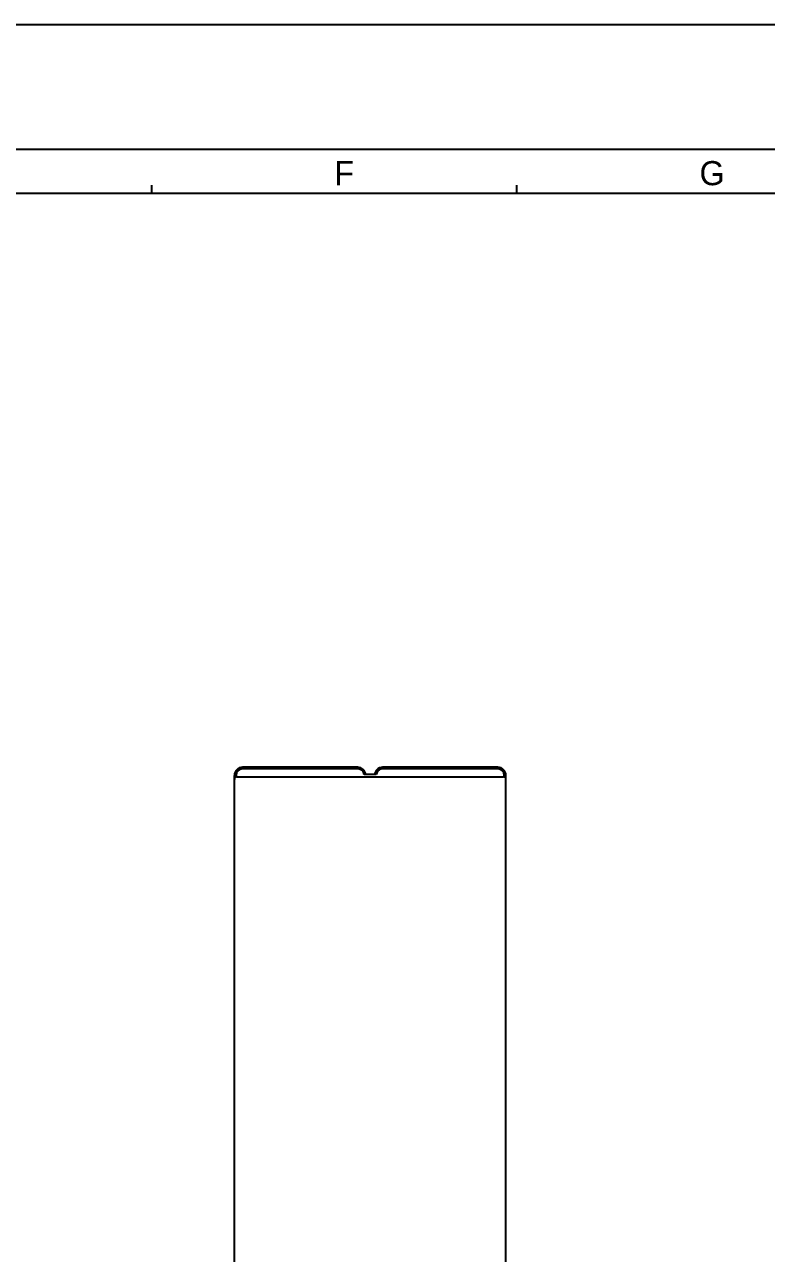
# Model space of a CAD drawing. Header units: millimetres. Extents: x 0 to 420, y 0 to 297.
# Drawn here: x 235.2 to 327.6, y 144 to 297 of the extents above; entities that cross this region are included whole.
import ezdxf

# ---------------------------------------------------------------- set-up
doc = ezdxf.new("R2010")
doc.units = ezdxf.units.MM
doc.header["$LTSCALE"] = 23.1
doc.layers.get('0').update_dxf_attribs({"linetype": 'CONTINUOUS'})
doc.layers.add('06___PRT_ALL_SURFS', color=7, linetype='CONTINUOUS')
doc.styles.add('TEXTSTYLE_2', font='txt')

msp = doc.modelspace()

# ---------------------------------------------------------------- linework, layer by layer
at = {"color": 7, "linetype": 'CONTINUOUS'}
for p, q in [((0, 297), (420, 297)), ((19, 281.5), (401, 281.5)), ((251, 276), (251, 277)), ((296.5, 276), (296.5, 277)), ((23.5, 276), (396, 276))]:
    msp.add_line(p, q, dxfattribs=at)
at = {"layer": '06___PRT_ALL_SURFS', "color": 7, "linetype": 'CONTINUOUS'}
for p, q in [((261.304, 89.416), (261.304, 203.516)), ((261.504, 203.516), (261.304, 203.516)), ((261.504, 203.516), (261.504, 203.299)), ((262.304, 204.316), (262.304, 204.516)), ((276.671, 204.516), (262.304, 204.516)), ((276.671, 204.316), (262.304, 204.316)), ((276.671, 204.316), (276.671, 204.516)), ((278.967, 203.616), (277.465, 203.616)), ((279.761, 204.316), (279.761, 204.516)), ((294.129, 204.516), (279.761, 204.516)), ((294.129, 204.316), (279.761, 204.316)), ((294.129, 204.316), (294.129, 204.516)), ((294.929, 203.299), (294.929, 203.516)), ((294.929, 203.516), (295.129, 203.516)), ((295.129, 89.416), (295.129, 203.516)), ((261.604, 203.316), (294.829, 203.316))]:
    msp.add_line(p, q, dxfattribs=at)
msp.add_lwpolyline([(279.761, 204.316), (279.533, 204.283), (279.324, 204.186), (279.151, 204.033), (279.029, 203.838), (278.967, 203.616)], dxfattribs=at)
for centre, radius, start, end in [((262.304, 203.516), 1, 90, 180), ((262.304, 203.516), 0.8, 90, 180), ((276.671, 203.516), 1, 5.73917, 90), ((276.671, 203.516), 0.8, 7.18076, 90), ((279.761, 203.516), 1, 90, 174.26083), ((294.129, 203.516), 1, 0, 90), ((294.129, 203.516), 0.8, 0, 90), ((261.604, 203.016), 0.3, 90, 180), ((294.829, 203.016), 0.3, 0, 90)]:
    msp.add_arc(centre, radius, start, end, dxfattribs=at)

# ---------------------------------------------------------------- texts
at = {"color": 7, "linetype": 'CONTINUOUS', "char_height": 3, "width": 3, "attachment_point": 1, "line_spacing_factor": 0.9, "style": 'TEXTSTYLE_2'}
for s, insert in [('G', (319.25, 280)), ('F', (273.75, 280))]:
    msp.add_mtext(s, dxfattribs=dict(at, insert=insert))

doc.saveas('drawing.dxf')
